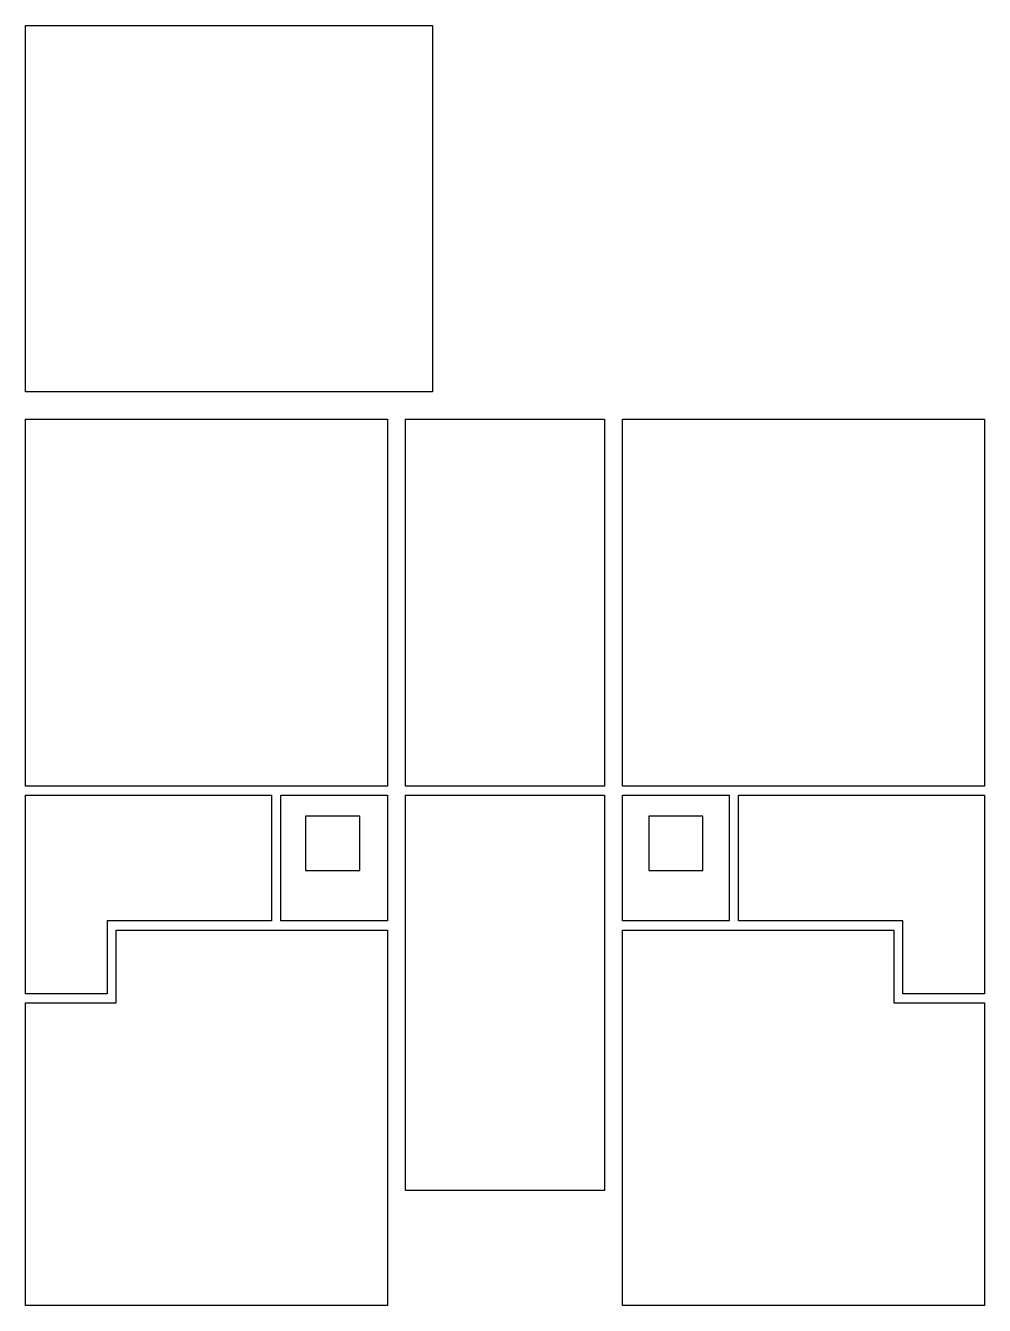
# Model space of a CAD drawing. Header units: metres. Extents: x 0.8 to 11.4, y 0.5 to 14.6.
import ezdxf

# ---------------------------------------------------------------- set-up
doc = ezdxf.new("R2010")
doc.units = ezdxf.units.M
doc.layers.add('AREE LEONARDO', color=7, linetype='Continuous')

msp = doc.modelspace()

# ---------------------------------------------------------------- linework, layer by layer
at = {"layer": 'AREE LEONARDO', "color": 5, "ltscale": 0.003}
for points in [[(0.821, 14.635), (5.321, 14.635), (5.321, 10.585), (0.821, 10.585)], [(0.821, 10.285), (4.821, 10.285), (4.821, 6.225), (0.821, 6.225)], [(5.021, 10.285), (7.221, 10.285), (7.221, 6.225), (5.021, 6.225)], [(7.421, 10.285), (11.421, 10.285), (11.421, 6.225), (7.421, 6.225)], [(3.641, 6.125), (4.821, 6.125), (4.821, 4.735), (3.641, 4.735)], [(5.021, 6.125), (7.221, 6.125), (7.221, 1.755), (5.021, 1.755)], [(7.421, 6.125), (8.601, 6.125), (8.601, 4.735), (7.421, 4.735)], [(0.821, 3.83), (1.821, 3.83), (1.821, 4.635), (4.821, 4.635), (4.821, 0.485), (0.821, 0.485)], [(7.421, 4.635), (10.421, 4.635), (10.421, 3.83), (11.421, 3.83), (11.421, 0.485), (7.421, 0.485)]]:
    msp.add_lwpolyline(points, close=True, dxfattribs=at)
at = {"layer": 'AREE LEONARDO', "color": 3, "ltscale": 0.003}
for points in [[(0.821, 6.125), (3.541, 6.125), (3.541, 4.735), (1.721, 4.735), (1.721, 3.93), (0.821, 3.93)], [(8.701, 6.125), (11.421, 6.125), (11.421, 3.93), (10.521, 3.93), (10.521, 4.735), (8.701, 4.735)]]:
    msp.add_lwpolyline(points, close=True, dxfattribs=at)
at = {"layer": 'AREE LEONARDO', "color": 1, "ltscale": 0.003}
for points in [[(3.915, 5.295), (4.515, 5.295), (4.515, 5.895), (3.915, 5.895)], [(7.71, 5.295), (8.31, 5.295), (8.31, 5.895), (7.71, 5.895)]]:
    msp.add_lwpolyline(points, close=True, dxfattribs=at)

doc.saveas('drawing.dxf')
